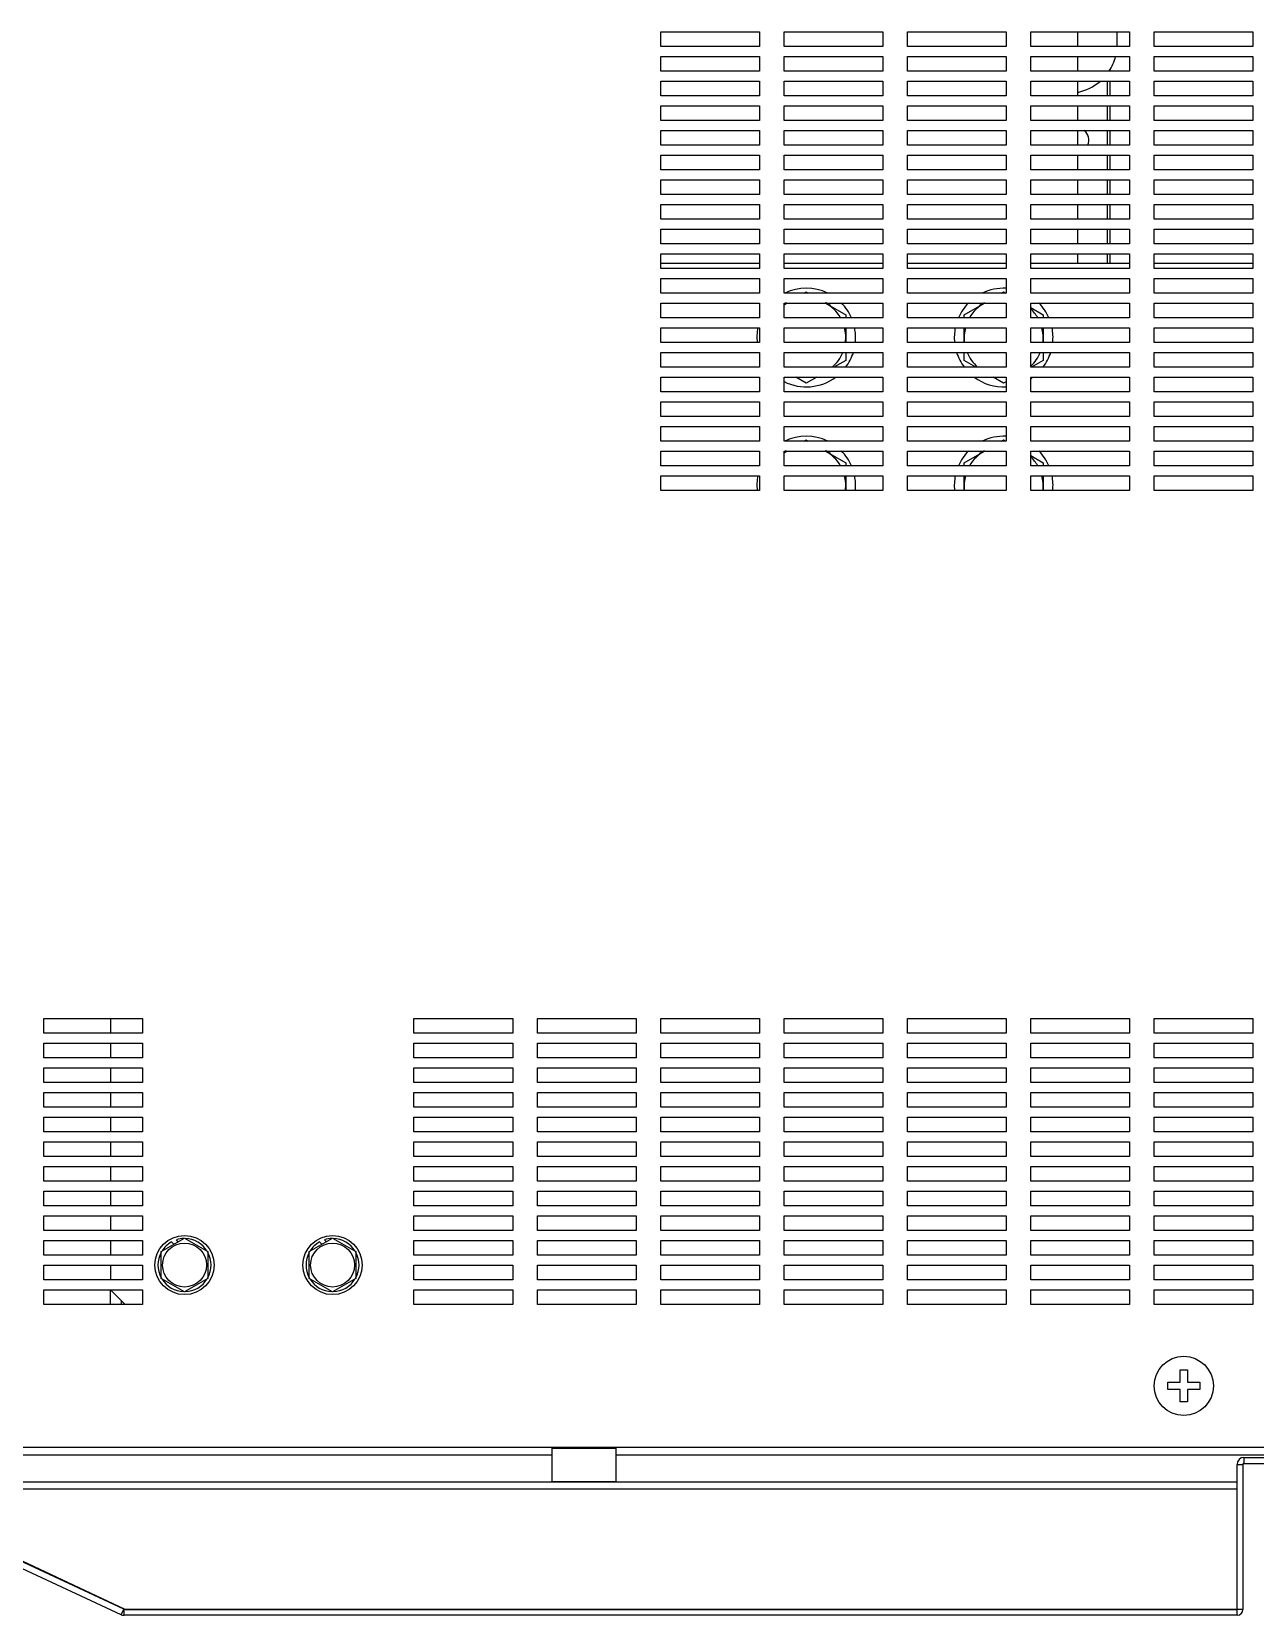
# Model space of a CAD drawing. Header units: millimetres. Extents: x 0 to 301, y -1 to 129.
# Drawn here: x 25.69 to 50.49, y 0 to 32.1 of the extents above; entities that cross this region are included whole.
import ezdxf

# ---------------------------------------------------------------- set-up
doc = ezdxf.new("R2010")
doc.units = ezdxf.units.MM
for name, color, linetype in [('2022-00353_0', 7, 'Continuous'), ('2301-06910_0', 7, 'Continuous'), ('2401-00124-M10-30HMC_0', 7, 'Continuous'), ('2401-00375-M6-25HWMC_0', 7, 'Continuous'), ('2401-00460-M6-12PSTTHC_0', 7, 'Continuous'), ('2404-00011-D10D20-P_0', 7, 'Continuous'), ('2404-00019-D10_0', 7, 'Continuous'), ('2508-00180_0', 7, 'Continuous'), ('4207-45301_0', 7, 'Continuous'), ('4207-49039_0', 7, 'Continuous'), ('4209-00140_0', 7, 'Continuous'), ('4212-14541_0', 7, 'Continuous'), ('4212-14553_0', 7, 'Continuous'), ('4212-14557_0', 7, 'Continuous'), ('4212-14559_1_0', 7, 'Continuous'), ('4212-14559_2_0', 7, 'Continuous')]:
    doc.layers.add(name, color=color, linetype=linetype)

msp = doc.modelspace()

# ---------------------------------------------------------------- linework, layer by layer
at = {"layer": '2022-00353_0', "color": 7, "linetype": 'Continuous'}
msp.add_line((47.69, 31.85), (47.69, 32.1), dxfattribs=at)
for start, end in [(357.1029, 0), (326.5017, 345.4664), (281.5605, 311.2974)]:
    msp.add_arc((46.69, 31.85), 1, start, end, dxfattribs=at)
at = {"layer": '2301-06910_0', "color": 7, "linetype": 'Continuous'}
for p, q in [((27.29, 12.1), (27.29, 11.8)), ((27.29, 11.6), (27.29, 11.3)), ((27.29, 11.1), (27.29, 10.8)), ((27.29, 10.6), (27.29, 10.3)), ((27.29, 10.1), (27.29, 9.8)), ((27.29, 9.6), (27.29, 9.3)), ((27.29, 9.1), (27.29, 8.8)), ((27.29, 8.6), (27.29, 8.3)), ((27.29, 8.1), (27.29, 7.8)), ((27.29, 7.6), (27.29, 7.3)), ((27.29, 7.1), (27.29, 6.8)), ((27.29, 6.6), (27.59, 6.3))]:
    msp.add_line(p, q, dxfattribs=at)
at = {"layer": '2401-00124-M10-30HMC_0', "color": 7, "linetype": 'Continuous'}
for p, q in [((41.349, 26.8), (41.39, 26.824)), ((41.39, 26.824), (41.431, 26.8)), ((45.349, 26.8), (45.39, 26.824)), ((45.39, 26.824), (45.431, 26.8)), ((40.94, 26.564), (41.002, 26.6)), ((41.778, 26.6), (42.19, 26.362)), ((42.19, 26.362), (42.19, 26.3)), ((44.59, 26.362), (45.002, 26.6)), ((44.59, 26.3), (44.59, 26.362)), ((45.94, 26.506), (46.19, 26.362)), ((46.19, 26.362), (46.19, 26.3)), ((42.19, 26.1), (42.19, 25.8)), ((44.59, 25.8), (44.59, 26.1)), ((46.19, 26.1), (46.19, 25.8)), ((42.19, 25.438), (41.951, 25.3)), ((42.19, 25.6), (42.19, 25.438)), ((44.59, 25.438), (44.59, 25.6)), ((44.829, 25.3), (44.59, 25.438)), ((46.19, 25.438), (45.951, 25.3)), ((46.19, 25.6), (46.19, 25.438)), ((41.39, 24.976), (41.176, 25.1)), ((41.604, 25.1), (41.39, 24.976)), ((45.39, 24.976), (45.176, 25.1)), ((45.44, 25.005), (45.39, 24.976)), ((41.349, 23.8), (41.39, 23.824)), ((41.39, 23.824), (41.431, 23.8)), ((45.349, 23.8), (45.39, 23.824)), ((45.39, 23.824), (45.431, 23.8)), ((40.94, 23.564), (41.002, 23.6)), ((41.778, 23.6), (42.19, 23.362)), ((44.59, 23.362), (45.002, 23.6)), ((45.94, 23.506), (46.19, 23.362)), ((42.19, 23.362), (42.19, 23.3)), ((44.59, 23.3), (44.59, 23.362)), ((46.19, 23.362), (46.19, 23.3)), ((42.19, 23.1), (42.19, 22.8)), ((44.59, 22.8), (44.59, 23.1)), ((46.19, 23.1), (46.19, 22.8))]:
    msp.add_line(p, q, dxfattribs=at)
for centre, start, end in [((41.39, 25.9), 118.8068, 124.3496), ((41.39, 25.9), 30.0928, 61.1932), ((45.39, 25.9), 118.8068, 149.9072), ((45.39, 25.9), 30.0928, 46.4191), ((41.39, 25.9), 352.8062, 14.5128), ((45.39, 25.9), 165.4872, 187.1938), ((45.39, 25.9), 352.8062, 14.5128), ((41.39, 25.9), 311.2527, 337.9121), ((45.39, 25.9), 202.0879, 228.7473), ((45.39, 25.9), 313.5809, 337.9121), ((41.39, 22.9), 118.8068, 124.3496), ((41.39, 22.9), 30.0928, 61.1932), ((45.39, 22.9), 118.8068, 149.9072), ((45.39, 22.9), 30.0928, 46.4191), ((41.39, 22.9), 352.8062, 14.5128), ((45.39, 22.9), 165.4872, 187.1938), ((45.39, 22.9), 352.8062, 14.5128)]:
    msp.add_arc(centre, 0.8, start, end, dxfattribs=at)
at = {"layer": '2401-00375-M6-25HWMC_0', "color": 7, "linetype": 'Continuous'}
for p, q in [((28.318, 7.373), (28.79, 7.645)), ((28.526, 7.568), (28.574, 7.52)), ((28.664, 7.572), (28.625, 7.611)), ((28.79, 7.645), (29.262, 7.373)), ((31.318, 7.373), (31.79, 7.645)), ((31.526, 7.568), (31.574, 7.52)), ((31.664, 7.572), (31.625, 7.611)), ((31.79, 7.645), (32.262, 7.373)), ((28.318, 6.828), (28.318, 7.373)), ((29.262, 7.373), (29.262, 6.828)), ((31.318, 6.828), (31.318, 7.373)), ((32.262, 7.373), (32.262, 6.828)), ((28.79, 6.555), (28.318, 6.828)), ((29.262, 6.828), (28.79, 6.555)), ((31.79, 6.555), (31.318, 6.828)), ((32.262, 6.828), (31.79, 6.555))]:
    msp.add_line(p, q, dxfattribs=at)
for centre, radius in [((28.79, 7.1), 0.6), ((28.79, 7.1), 0.445), ((31.79, 7.1), 0.6), ((31.79, 7.1), 0.445)]:
    msp.add_circle(centre, radius, dxfattribs=at)
for centre, start, end in [((28.79, 7.1), 119.3662, 148.5849), ((28.79, 7.1), 91.4151, 107.9007), ((28.79, 7.1), 31.4151, 88.5849), ((31.79, 7.1), 119.3662, 148.5849), ((31.79, 7.1), 91.4151, 107.9007), ((31.79, 7.1), 31.4151, 88.5849), ((28.79, 7.1), 151.4151, 208.5849), ((28.79, 7.1), 331.4151, 28.5849), ((31.79, 7.1), 151.4151, 208.5849), ((31.79, 7.1), 331.4151, 28.5849), ((28.79, 7.1), 211.4151, 268.5849), ((28.79, 7.1), 271.4151, 328.5849), ((31.79, 7.1), 211.4151, 268.5849), ((31.79, 7.1), 271.4151, 328.5849)]:
    msp.add_arc(centre, 0.538, start, end, dxfattribs=at)
at = {"layer": '2401-00460-M6-12PSTTHC_0', "color": 7, "linetype": 'Continuous'}
for p, q in [((48.965, 4.725), (48.965, 4.975)), ((48.965, 4.975), (49.115, 4.975)), ((49.115, 4.975), (49.115, 4.725)), ((48.715, 4.575), (48.715, 4.725)), ((48.715, 4.725), (48.965, 4.725)), ((48.965, 4.575), (48.715, 4.575)), ((48.965, 4.325), (48.965, 4.575)), ((49.115, 4.725), (49.365, 4.725)), ((49.115, 4.575), (49.115, 4.325)), ((49.365, 4.575), (49.115, 4.575)), ((49.365, 4.725), (49.365, 4.575)), ((49.115, 4.325), (48.965, 4.325))]:
    msp.add_line(p, q, dxfattribs=at)
msp.add_circle((49.04, 4.65), 0.6, dxfattribs=at)
at = {"layer": '2404-00011-D10D20-P_0', "color": 7, "linetype": 'Continuous'}
for centre, start, end in [((41.39, 25.9), 64.3044, 115.6956), ((45.39, 25.9), 87.1148, 115.6956), ((41.39, 25.9), 23.6042, 44.569), ((45.39, 25.9), 135.431, 156.3958), ((45.39, 25.9), 23.6042, 44.569), ((41.39, 25.9), 168.4341, 185.7515), ((41.39, 25.9), 354.2485, 11.5659), ((45.39, 25.9), 168.4341, 185.7515), ((45.39, 25.9), 354.2485, 11.5659), ((41.39, 25.9), 197.533, 197.9195), ((41.39, 25.9), 323.0204, 342.5207), ((45.39, 25.9), 197.4793, 216.9796), ((45.39, 25.9), 323.0204, 342.5207), ((41.39, 25.9), 243.1977, 306.6745), ((45.39, 25.9), 233.3255, 272.8852), ((45.39, 25.9), 303.3963, 306.6745), ((41.39, 22.9), 64.3044, 115.6956), ((45.39, 22.9), 87.1148, 115.6956), ((41.39, 22.9), 23.6042, 44.569), ((45.39, 22.9), 135.431, 156.3958), ((45.39, 22.9), 23.6042, 44.569), ((41.39, 22.9), 168.4341, 185.7515), ((41.39, 22.9), 354.2485, 11.5659), ((45.39, 22.9), 168.4341, 185.7515), ((45.39, 22.9), 354.2485, 11.5659)]:
    msp.add_arc(centre, 1, start, end, dxfattribs=at)
at = {"layer": '2404-00019-D10_0', "color": 7, "linetype": 'Continuous'}
for p, q in [((44.584, 25.976), (44.59, 25.976)), ((44.584, 22.976), (44.59, 22.976))]:
    msp.add_line(p, q, dxfattribs=at)
for centre, start, end in [((41.39, 25.9), 120.0549, 123.8209), ((41.39, 25.9), 51.2156, 59.9276), ((45.39, 25.9), 120.0549, 128.6347), ((41.39, 25.9), 352.8932, 8.1511), ((45.39, 25.9), 171.4932, 187.108), ((45.39, 25.9), 352.8932, 8.1511), ((41.39, 22.9), 120.0549, 123.8209), ((41.39, 22.9), 51.2156, 59.9276), ((45.39, 22.9), 120.0549, 128.6347), ((41.39, 22.9), 352.8932, 8.1511), ((45.39, 22.9), 171.4932, 187.108), ((45.39, 22.9), 352.8932, 8.1511)]:
    msp.add_arc(centre, 0.81, start, end, dxfattribs=at)
at = {"layer": '2508-00180_0', "color": 7, "linetype": 'Continuous'}
for p, q in [((47.54, 31.327), (47.54, 31.3)), ((47.49, 31.1), (47.49, 30.8)), ((47.54, 31.1), (47.54, 30.8)), ((47.49, 30.6), (47.49, 30.3)), ((47.54, 30.6), (47.54, 30.3)), ((47.49, 30.1), (47.49, 29.8)), ((47.54, 30.1), (47.54, 29.8)), ((47.49, 29.6), (47.49, 29.3)), ((47.54, 29.6), (47.54, 29.3)), ((47.49, 29.1), (47.49, 28.8)), ((47.54, 29.1), (47.54, 28.8)), ((47.49, 28.6), (47.49, 28.3)), ((47.54, 28.6), (47.54, 28.3)), ((47.49, 28.1), (47.49, 27.8)), ((47.54, 28.1), (47.54, 27.8)), ((47.49, 27.6), (47.49, 27.4)), ((47.54, 27.6), (47.54, 27.4))]:
    msp.add_line(p, q, dxfattribs=at)
msp.add_arc((46.84, 29.9), 0.275, 338.5016, 47.3671, dxfattribs=at)
at = {"layer": '4207-45301_0', "color": 7, "linetype": 'Continuous'}
for p, q in [((46.89, 31.8), (46.89, 32.1)), ((46.89, 31.3), (46.89, 31.6)), ((46.89, 30.8), (46.89, 31.1)), ((46.89, 30.3), (46.89, 30.6)), ((46.89, 29.8), (46.89, 30.1)), ((46.89, 29.3), (46.89, 29.6)), ((46.89, 28.8), (46.89, 29.1)), ((46.89, 28.3), (46.89, 28.6)), ((46.89, 27.8), (46.89, 28.1)), ((46.89, 27.4), (46.89, 27.6))]:
    msp.add_line(p, q, dxfattribs=at)
at = {"layer": '4207-49039_0', "color": 7, "linetype": 'Continuous'}
for p, q in [((40.44, 27.4), (38.44, 27.4)), ((42.94, 27.4), (40.94, 27.4)), ((45.44, 27.4), (43.44, 27.4)), ((47.94, 27.4), (45.94, 27.4)), ((50.44, 27.4), (48.44, 27.4))]:
    msp.add_line(p, q, dxfattribs=at)
at = {"layer": '4209-00140_0', "color": 7, "linetype": 'Continuous'}
for p, q in [((36.24, 2.71), (36.24, 3.39)), ((36.24, 3.39), (37.54, 3.39)), ((37.54, 2.71), (37.54, 3.39)), ((36.24, 2.71), (37.54, 2.71))]:
    msp.add_line(p, q, dxfattribs=at)
for centre, start, end in [((36.25, 3.39), 90, 180), ((37.53, 3.39), 0, 90), ((36.25, 2.71), 180, 270), ((37.53, 2.71), 270, 0)]:
    msp.add_arc(centre, 0.01, start, end, dxfattribs=at)
at = {"layer": '4212-14541_0', "color": 7, "linetype": 'Continuous'}
for p, q in [((7.79, 3.25), (36.24, 3.25)), ((37.54, 3.25), (53.74, 3.25))]:
    msp.add_line(p, q, dxfattribs=at)
at = {"layer": '4212-14553_0', "color": 7, "linetype": 'Continuous'}
for p, q in [((27.29, 6.3), (27.29, 6.6)), ((27.51, 6.3), (27.51, 6.38))]:
    msp.add_line(p, q, dxfattribs=at)
at = {"layer": '4212-14557_0', "color": 7, "linetype": 'Continuous'}
for p, q in [((38.44, 31.8), (38.44, 32.1)), ((38.44, 32.1), (40.44, 32.1)), ((40.44, 32.1), (40.44, 31.8)), ((40.94, 31.8), (40.94, 32.1)), ((40.94, 32.1), (42.94, 32.1)), ((42.94, 32.1), (42.94, 31.8)), ((43.44, 31.8), (43.44, 32.1)), ((43.44, 32.1), (45.44, 32.1)), ((45.44, 32.1), (45.44, 31.8)), ((45.94, 31.8), (45.94, 32.1)), ((45.94, 32.1), (47.94, 32.1)), ((47.94, 32.1), (47.94, 31.8)), ((48.44, 31.8), (48.44, 32.1)), ((48.44, 32.1), (50.44, 32.1)), ((50.44, 32.1), (50.44, 31.8)), ((40.44, 31.8), (38.44, 31.8)), ((42.94, 31.8), (40.94, 31.8)), ((45.44, 31.8), (43.44, 31.8)), ((47.94, 31.8), (45.94, 31.8)), ((50.44, 31.8), (48.44, 31.8)), ((38.44, 31.3), (38.44, 31.6)), ((38.44, 31.6), (40.44, 31.6)), ((40.44, 31.6), (40.44, 31.3)), ((40.94, 31.3), (40.94, 31.6)), ((40.94, 31.6), (42.94, 31.6)), ((42.94, 31.6), (42.94, 31.3)), ((43.44, 31.3), (43.44, 31.6)), ((43.44, 31.6), (45.44, 31.6)), ((45.44, 31.6), (45.44, 31.3)), ((45.94, 31.3), (45.94, 31.6)), ((45.94, 31.6), (47.94, 31.6)), ((47.94, 31.6), (47.94, 31.3)), ((48.44, 31.3), (48.44, 31.6)), ((48.44, 31.6), (50.44, 31.6)), ((50.44, 31.6), (50.44, 31.3)), ((40.44, 31.3), (38.44, 31.3)), ((42.94, 31.3), (40.94, 31.3)), ((45.44, 31.3), (43.44, 31.3)), ((47.94, 31.3), (45.94, 31.3)), ((50.44, 31.3), (48.44, 31.3)), ((38.44, 30.8), (38.44, 31.1)), ((38.44, 31.1), (40.44, 31.1)), ((40.44, 31.1), (40.44, 30.8)), ((40.94, 30.8), (40.94, 31.1)), ((40.94, 31.1), (42.94, 31.1)), ((42.94, 31.1), (42.94, 30.8)), ((43.44, 30.8), (43.44, 31.1)), ((43.44, 31.1), (45.44, 31.1)), ((45.44, 31.1), (45.44, 30.8)), ((45.94, 30.8), (45.94, 31.1)), ((45.94, 31.1), (47.94, 31.1)), ((47.94, 31.1), (47.94, 30.8)), ((48.44, 30.8), (48.44, 31.1)), ((48.44, 31.1), (50.44, 31.1)), ((50.44, 31.1), (50.44, 30.8)), ((40.44, 30.8), (38.44, 30.8)), ((38.44, 30.3), (38.44, 30.6)), ((38.44, 30.6), (40.44, 30.6)), ((40.44, 30.6), (40.44, 30.3)), ((42.94, 30.8), (40.94, 30.8)), ((40.94, 30.3), (40.94, 30.6)), ((40.94, 30.6), (42.94, 30.6)), ((42.94, 30.6), (42.94, 30.3)), ((45.44, 30.8), (43.44, 30.8)), ((43.44, 30.3), (43.44, 30.6)), ((43.44, 30.6), (45.44, 30.6)), ((45.44, 30.6), (45.44, 30.3)), ((47.94, 30.8), (45.94, 30.8)), ((45.94, 30.3), (45.94, 30.6)), ((45.94, 30.6), (47.94, 30.6)), ((47.94, 30.6), (47.94, 30.3)), ((50.44, 30.8), (48.44, 30.8)), ((48.44, 30.3), (48.44, 30.6)), ((48.44, 30.6), (50.44, 30.6)), ((50.44, 30.6), (50.44, 30.3)), ((40.44, 30.3), (38.44, 30.3)), ((42.94, 30.3), (40.94, 30.3)), ((45.44, 30.3), (43.44, 30.3)), ((47.94, 30.3), (45.94, 30.3)), ((50.44, 30.3), (48.44, 30.3)), ((38.44, 29.8), (38.44, 30.1)), ((38.44, 30.1), (40.44, 30.1)), ((40.44, 30.1), (40.44, 29.8)), ((40.94, 29.8), (40.94, 30.1)), ((40.94, 30.1), (42.94, 30.1)), ((42.94, 30.1), (42.94, 29.8)), ((43.44, 29.8), (43.44, 30.1)), ((43.44, 30.1), (45.44, 30.1)), ((45.44, 30.1), (45.44, 29.8)), ((45.94, 29.8), (45.94, 30.1)), ((45.94, 30.1), (47.94, 30.1)), ((47.94, 30.1), (47.94, 29.8)), ((48.44, 29.8), (48.44, 30.1)), ((48.44, 30.1), (50.44, 30.1)), ((50.44, 30.1), (50.44, 29.8)), ((40.44, 29.8), (38.44, 29.8)), ((38.44, 29.3), (38.44, 29.6)), ((38.44, 29.6), (40.44, 29.6)), ((40.44, 29.6), (40.44, 29.3)), ((42.94, 29.8), (40.94, 29.8)), ((40.94, 29.3), (40.94, 29.6)), ((40.94, 29.6), (42.94, 29.6)), ((42.94, 29.6), (42.94, 29.3)), ((45.44, 29.8), (43.44, 29.8)), ((43.44, 29.3), (43.44, 29.6)), ((43.44, 29.6), (45.44, 29.6)), ((45.44, 29.6), (45.44, 29.3)), ((47.94, 29.8), (45.94, 29.8)), ((45.94, 29.3), (45.94, 29.6)), ((45.94, 29.6), (47.94, 29.6)), ((47.94, 29.6), (47.94, 29.3)), ((50.44, 29.8), (48.44, 29.8)), ((48.44, 29.3), (48.44, 29.6)), ((48.44, 29.6), (50.44, 29.6)), ((50.44, 29.6), (50.44, 29.3)), ((40.44, 29.3), (38.44, 29.3)), ((42.94, 29.3), (40.94, 29.3)), ((45.44, 29.3), (43.44, 29.3)), ((47.94, 29.3), (45.94, 29.3)), ((50.44, 29.3), (48.44, 29.3)), ((38.44, 28.8), (38.44, 29.1)), ((38.44, 29.1), (40.44, 29.1)), ((40.44, 29.1), (40.44, 28.8)), ((40.94, 28.8), (40.94, 29.1)), ((40.94, 29.1), (42.94, 29.1)), ((42.94, 29.1), (42.94, 28.8)), ((43.44, 28.8), (43.44, 29.1)), ((43.44, 29.1), (45.44, 29.1)), ((45.44, 29.1), (45.44, 28.8)), ((45.94, 28.8), (45.94, 29.1)), ((45.94, 29.1), (47.94, 29.1)), ((47.94, 29.1), (47.94, 28.8)), ((48.44, 28.8), (48.44, 29.1)), ((48.44, 29.1), (50.44, 29.1)), ((50.44, 29.1), (50.44, 28.8)), ((40.44, 28.8), (38.44, 28.8)), ((38.44, 28.3), (38.44, 28.6)), ((38.44, 28.6), (40.44, 28.6)), ((40.44, 28.6), (40.44, 28.3)), ((42.94, 28.8), (40.94, 28.8)), ((40.94, 28.3), (40.94, 28.6)), ((40.94, 28.6), (42.94, 28.6)), ((42.94, 28.6), (42.94, 28.3)), ((45.44, 28.8), (43.44, 28.8)), ((43.44, 28.3), (43.44, 28.6)), ((43.44, 28.6), (45.44, 28.6)), ((45.44, 28.6), (45.44, 28.3)), ((47.94, 28.8), (45.94, 28.8)), ((45.94, 28.3), (45.94, 28.6)), ((45.94, 28.6), (47.94, 28.6)), ((47.94, 28.6), (47.94, 28.3)), ((50.44, 28.8), (48.44, 28.8)), ((48.44, 28.3), (48.44, 28.6)), ((48.44, 28.6), (50.44, 28.6)), ((50.44, 28.6), (50.44, 28.3)), ((40.44, 28.3), (38.44, 28.3)), ((42.94, 28.3), (40.94, 28.3)), ((45.44, 28.3), (43.44, 28.3)), ((47.94, 28.3), (45.94, 28.3)), ((50.44, 28.3), (48.44, 28.3)), ((38.44, 27.8), (38.44, 28.1)), ((38.44, 28.1), (40.44, 28.1)), ((40.44, 28.1), (40.44, 27.8)), ((40.94, 27.8), (40.94, 28.1)), ((40.94, 28.1), (42.94, 28.1)), ((42.94, 28.1), (42.94, 27.8)), ((43.44, 27.8), (43.44, 28.1)), ((43.44, 28.1), (45.44, 28.1)), ((45.44, 28.1), (45.44, 27.8)), ((45.94, 27.8), (45.94, 28.1)), ((45.94, 28.1), (47.94, 28.1)), ((47.94, 28.1), (47.94, 27.8)), ((48.44, 27.8), (48.44, 28.1)), ((48.44, 28.1), (50.44, 28.1)), ((50.44, 28.1), (50.44, 27.8)), ((40.44, 27.8), (38.44, 27.8)), ((42.94, 27.8), (40.94, 27.8)), ((45.44, 27.8), (43.44, 27.8)), ((47.94, 27.8), (45.94, 27.8)), ((50.44, 27.8), (48.44, 27.8)), ((38.44, 27.3), (38.44, 27.6)), ((38.44, 27.6), (40.44, 27.6)), ((40.44, 27.3), (38.44, 27.3)), ((40.44, 27.6), (40.44, 27.3)), ((40.94, 27.3), (40.94, 27.6)), ((40.94, 27.6), (42.94, 27.6)), ((42.94, 27.3), (40.94, 27.3)), ((42.94, 27.6), (42.94, 27.3)), ((43.44, 27.3), (43.44, 27.6)), ((43.44, 27.6), (45.44, 27.6)), ((45.44, 27.3), (43.44, 27.3)), ((45.44, 27.6), (45.44, 27.3)), ((45.94, 27.3), (45.94, 27.6)), ((45.94, 27.6), (47.94, 27.6)), ((47.94, 27.3), (45.94, 27.3)), ((47.94, 27.6), (47.94, 27.3)), ((48.44, 27.3), (48.44, 27.6)), ((48.44, 27.6), (50.44, 27.6)), ((50.44, 27.3), (48.44, 27.3)), ((50.44, 27.6), (50.44, 27.3)), ((38.44, 26.8), (38.44, 27.1)), ((38.44, 27.1), (40.44, 27.1)), ((40.44, 27.1), (40.44, 26.8)), ((40.94, 26.8), (40.94, 27.1)), ((40.94, 27.1), (42.94, 27.1)), ((42.94, 27.1), (42.94, 26.8)), ((43.44, 26.8), (43.44, 27.1)), ((43.44, 27.1), (45.44, 27.1)), ((45.44, 27.1), (45.44, 26.8)), ((45.94, 26.8), (45.94, 27.1)), ((45.94, 27.1), (47.94, 27.1)), ((47.94, 27.1), (47.94, 26.8)), ((48.44, 26.8), (48.44, 27.1)), ((48.44, 27.1), (50.44, 27.1)), ((50.44, 27.1), (50.44, 26.8)), ((40.44, 26.8), (38.44, 26.8)), ((42.94, 26.8), (40.94, 26.8)), ((45.44, 26.8), (43.44, 26.8)), ((47.94, 26.8), (45.94, 26.8)), ((50.44, 26.8), (48.44, 26.8)), ((38.44, 26.3), (38.44, 26.6)), ((38.44, 26.6), (40.44, 26.6)), ((40.44, 26.6), (40.44, 26.3)), ((40.94, 26.3), (40.94, 26.6)), ((40.94, 26.6), (42.94, 26.6)), ((42.94, 26.6), (42.94, 26.3)), ((43.44, 26.3), (43.44, 26.6)), ((43.44, 26.6), (45.44, 26.6)), ((45.44, 26.6), (45.44, 26.3)), ((45.94, 26.3), (45.94, 26.6)), ((45.94, 26.6), (47.94, 26.6)), ((47.94, 26.6), (47.94, 26.3)), ((48.44, 26.3), (48.44, 26.6)), ((48.44, 26.6), (50.44, 26.6)), ((50.44, 26.6), (50.44, 26.3)), ((40.44, 26.3), (38.44, 26.3)), ((38.44, 25.8), (38.44, 26.1)), ((38.44, 26.1), (40.44, 26.1)), ((40.44, 26.1), (40.44, 25.8)), ((42.94, 26.3), (40.94, 26.3)), ((40.94, 25.8), (40.94, 26.1)), ((40.94, 26.1), (42.94, 26.1)), ((42.94, 26.1), (42.94, 25.8)), ((45.44, 26.3), (43.44, 26.3)), ((43.44, 25.8), (43.44, 26.1)), ((43.44, 26.1), (45.44, 26.1)), ((45.44, 26.1), (45.44, 25.8)), ((47.94, 26.3), (45.94, 26.3)), ((45.94, 25.8), (45.94, 26.1)), ((45.94, 26.1), (47.94, 26.1)), ((47.94, 26.1), (47.94, 25.8)), ((50.44, 26.3), (48.44, 26.3)), ((48.44, 25.8), (48.44, 26.1)), ((48.44, 26.1), (50.44, 26.1)), ((50.44, 26.1), (50.44, 25.8)), ((40.44, 25.8), (38.44, 25.8)), ((42.94, 25.8), (40.94, 25.8)), ((45.44, 25.8), (43.44, 25.8)), ((47.94, 25.8), (45.94, 25.8)), ((50.44, 25.8), (48.44, 25.8)), ((38.44, 25.3), (38.44, 25.6)), ((38.44, 25.6), (40.44, 25.6)), ((40.44, 25.6), (40.44, 25.3)), ((40.94, 25.3), (40.94, 25.6)), ((40.94, 25.6), (42.94, 25.6)), ((42.94, 25.6), (42.94, 25.3)), ((43.44, 25.3), (43.44, 25.6)), ((43.44, 25.6), (45.44, 25.6)), ((45.44, 25.6), (45.44, 25.3)), ((45.94, 25.3), (45.94, 25.6)), ((45.94, 25.6), (47.94, 25.6)), ((47.94, 25.6), (47.94, 25.3)), ((48.44, 25.3), (48.44, 25.6)), ((48.44, 25.6), (50.44, 25.6)), ((50.44, 25.6), (50.44, 25.3)), ((40.44, 25.3), (38.44, 25.3)), ((38.44, 24.8), (38.44, 25.1)), ((38.44, 25.1), (40.44, 25.1)), ((40.44, 25.1), (40.44, 24.8)), ((42.94, 25.3), (40.94, 25.3)), ((40.94, 24.8), (40.94, 25.1)), ((40.94, 25.1), (42.94, 25.1)), ((42.94, 25.1), (42.94, 24.8)), ((45.44, 25.3), (43.44, 25.3)), ((43.44, 24.8), (43.44, 25.1)), ((43.44, 25.1), (45.44, 25.1)), ((45.44, 25.1), (45.44, 24.8)), ((47.94, 25.3), (45.94, 25.3)), ((45.94, 24.8), (45.94, 25.1)), ((45.94, 25.1), (47.94, 25.1)), ((47.94, 25.1), (47.94, 24.8)), ((50.44, 25.3), (48.44, 25.3)), ((48.44, 24.8), (48.44, 25.1)), ((48.44, 25.1), (50.44, 25.1)), ((50.44, 25.1), (50.44, 24.8)), ((40.44, 24.8), (38.44, 24.8)), ((42.94, 24.8), (40.94, 24.8)), ((45.44, 24.8), (43.44, 24.8)), ((47.94, 24.8), (45.94, 24.8)), ((50.44, 24.8), (48.44, 24.8)), ((38.44, 24.3), (38.44, 24.6)), ((38.44, 24.6), (40.44, 24.6)), ((40.44, 24.6), (40.44, 24.3)), ((40.94, 24.3), (40.94, 24.6)), ((40.94, 24.6), (42.94, 24.6)), ((42.94, 24.6), (42.94, 24.3)), ((43.44, 24.3), (43.44, 24.6)), ((43.44, 24.6), (45.44, 24.6)), ((45.44, 24.6), (45.44, 24.3)), ((45.94, 24.3), (45.94, 24.6)), ((45.94, 24.6), (47.94, 24.6)), ((47.94, 24.6), (47.94, 24.3)), ((48.44, 24.3), (48.44, 24.6)), ((48.44, 24.6), (50.44, 24.6)), ((50.44, 24.6), (50.44, 24.3)), ((40.44, 24.3), (38.44, 24.3)), ((38.44, 23.8), (38.44, 24.1)), ((38.44, 24.1), (40.44, 24.1)), ((40.44, 24.1), (40.44, 23.8)), ((42.94, 24.3), (40.94, 24.3)), ((40.94, 23.8), (40.94, 24.1)), ((40.94, 24.1), (42.94, 24.1)), ((42.94, 24.1), (42.94, 23.8)), ((45.44, 24.3), (43.44, 24.3)), ((43.44, 23.8), (43.44, 24.1)), ((43.44, 24.1), (45.44, 24.1)), ((45.44, 24.1), (45.44, 23.8)), ((47.94, 24.3), (45.94, 24.3)), ((45.94, 23.8), (45.94, 24.1)), ((45.94, 24.1), (47.94, 24.1)), ((47.94, 24.1), (47.94, 23.8)), ((50.44, 24.3), (48.44, 24.3)), ((48.44, 23.8), (48.44, 24.1)), ((48.44, 24.1), (50.44, 24.1)), ((50.44, 24.1), (50.44, 23.8)), ((40.44, 23.8), (38.44, 23.8)), ((42.94, 23.8), (40.94, 23.8)), ((45.44, 23.8), (43.44, 23.8)), ((47.94, 23.8), (45.94, 23.8)), ((50.44, 23.8), (48.44, 23.8)), ((38.44, 23.3), (38.44, 23.6)), ((38.44, 23.6), (40.44, 23.6)), ((40.44, 23.6), (40.44, 23.3)), ((40.94, 23.3), (40.94, 23.6)), ((40.94, 23.6), (42.94, 23.6)), ((42.94, 23.6), (42.94, 23.3)), ((43.44, 23.3), (43.44, 23.6)), ((43.44, 23.6), (45.44, 23.6)), ((45.44, 23.6), (45.44, 23.3)), ((45.94, 23.3), (45.94, 23.6)), ((45.94, 23.6), (47.94, 23.6)), ((47.94, 23.6), (47.94, 23.3)), ((48.44, 23.3), (48.44, 23.6)), ((48.44, 23.6), (50.44, 23.6)), ((50.44, 23.6), (50.44, 23.3)), ((40.44, 23.3), (38.44, 23.3)), ((42.94, 23.3), (40.94, 23.3)), ((45.44, 23.3), (43.44, 23.3)), ((47.94, 23.3), (45.94, 23.3)), ((50.44, 23.3), (48.44, 23.3)), ((38.44, 22.8), (38.44, 23.1)), ((38.44, 23.1), (40.44, 23.1)), ((40.44, 22.8), (38.44, 22.8)), ((40.44, 23.1), (40.44, 22.8)), ((40.94, 22.8), (40.94, 23.1)), ((40.94, 23.1), (42.94, 23.1)), ((42.94, 22.8), (40.94, 22.8)), ((42.94, 23.1), (42.94, 22.8)), ((43.44, 22.8), (43.44, 23.1)), ((43.44, 23.1), (45.44, 23.1)), ((45.44, 22.8), (43.44, 22.8)), ((45.44, 23.1), (45.44, 22.8)), ((45.94, 22.8), (45.94, 23.1)), ((45.94, 23.1), (47.94, 23.1)), ((47.94, 22.8), (45.94, 22.8)), ((47.94, 23.1), (47.94, 22.8)), ((48.44, 22.8), (48.44, 23.1)), ((48.44, 23.1), (50.44, 23.1)), ((50.44, 22.8), (48.44, 22.8)), ((50.44, 23.1), (50.44, 22.8)), ((25.94, 11.8), (25.94, 12.1)), ((25.94, 12.1), (27.94, 12.1)), ((27.94, 12.1), (27.94, 11.8)), ((33.44, 11.8), (33.44, 12.1)), ((33.44, 12.1), (35.44, 12.1)), ((35.44, 12.1), (35.44, 11.8)), ((35.94, 11.8), (35.94, 12.1)), ((35.94, 12.1), (37.94, 12.1)), ((37.94, 12.1), (37.94, 11.8)), ((38.44, 11.8), (38.44, 12.1)), ((38.44, 12.1), (40.44, 12.1)), ((40.44, 12.1), (40.44, 11.8)), ((40.94, 11.8), (40.94, 12.1)), ((40.94, 12.1), (42.94, 12.1)), ((42.94, 12.1), (42.94, 11.8)), ((43.44, 11.8), (43.44, 12.1)), ((43.44, 12.1), (45.44, 12.1)), ((45.44, 12.1), (45.44, 11.8)), ((45.94, 11.8), (45.94, 12.1)), ((45.94, 12.1), (47.94, 12.1)), ((47.94, 12.1), (47.94, 11.8)), ((48.44, 11.8), (48.44, 12.1)), ((48.44, 12.1), (50.44, 12.1)), ((50.44, 12.1), (50.44, 11.8)), ((27.94, 11.8), (25.94, 11.8)), ((25.94, 11.3), (25.94, 11.6)), ((25.94, 11.6), (27.94, 11.6)), ((27.94, 11.6), (27.94, 11.3)), ((35.44, 11.8), (33.44, 11.8)), ((33.44, 11.3), (33.44, 11.6)), ((33.44, 11.6), (35.44, 11.6)), ((35.44, 11.6), (35.44, 11.3)), ((37.94, 11.8), (35.94, 11.8)), ((35.94, 11.3), (35.94, 11.6)), ((35.94, 11.6), (37.94, 11.6)), ((37.94, 11.6), (37.94, 11.3)), ((40.44, 11.8), (38.44, 11.8)), ((38.44, 11.3), (38.44, 11.6)), ((38.44, 11.6), (40.44, 11.6)), ((40.44, 11.6), (40.44, 11.3)), ((42.94, 11.8), (40.94, 11.8)), ((40.94, 11.3), (40.94, 11.6)), ((40.94, 11.6), (42.94, 11.6)), ((42.94, 11.6), (42.94, 11.3)), ((45.44, 11.8), (43.44, 11.8)), ((43.44, 11.3), (43.44, 11.6)), ((43.44, 11.6), (45.44, 11.6)), ((45.44, 11.6), (45.44, 11.3)), ((47.94, 11.8), (45.94, 11.8)), ((45.94, 11.3), (45.94, 11.6)), ((45.94, 11.6), (47.94, 11.6)), ((47.94, 11.6), (47.94, 11.3)), ((50.44, 11.8), (48.44, 11.8)), ((48.44, 11.3), (48.44, 11.6)), ((48.44, 11.6), (50.44, 11.6)), ((50.44, 11.6), (50.44, 11.3)), ((27.94, 11.3), (25.94, 11.3)), ((35.44, 11.3), (33.44, 11.3)), ((37.94, 11.3), (35.94, 11.3)), ((40.44, 11.3), (38.44, 11.3)), ((42.94, 11.3), (40.94, 11.3)), ((45.44, 11.3), (43.44, 11.3)), ((47.94, 11.3), (45.94, 11.3)), ((50.44, 11.3), (48.44, 11.3)), ((25.94, 10.8), (25.94, 11.1)), ((25.94, 11.1), (27.94, 11.1)), ((27.94, 11.1), (27.94, 10.8)), ((33.44, 10.8), (33.44, 11.1)), ((33.44, 11.1), (35.44, 11.1)), ((35.44, 11.1), (35.44, 10.8)), ((35.94, 10.8), (35.94, 11.1)), ((35.94, 11.1), (37.94, 11.1)), ((37.94, 11.1), (37.94, 10.8)), ((38.44, 10.8), (38.44, 11.1)), ((38.44, 11.1), (40.44, 11.1)), ((40.44, 11.1), (40.44, 10.8)), ((40.94, 10.8), (40.94, 11.1)), ((40.94, 11.1), (42.94, 11.1)), ((42.94, 11.1), (42.94, 10.8)), ((43.44, 10.8), (43.44, 11.1)), ((43.44, 11.1), (45.44, 11.1)), ((45.44, 11.1), (45.44, 10.8)), ((45.94, 10.8), (45.94, 11.1)), ((45.94, 11.1), (47.94, 11.1)), ((47.94, 11.1), (47.94, 10.8)), ((48.44, 10.8), (48.44, 11.1)), ((48.44, 11.1), (50.44, 11.1)), ((50.44, 11.1), (50.44, 10.8)), ((27.94, 10.8), (25.94, 10.8)), ((25.94, 10.3), (25.94, 10.6)), ((25.94, 10.6), (27.94, 10.6)), ((27.94, 10.6), (27.94, 10.3)), ((35.44, 10.8), (33.44, 10.8)), ((33.44, 10.3), (33.44, 10.6)), ((33.44, 10.6), (35.44, 10.6)), ((35.44, 10.6), (35.44, 10.3)), ((37.94, 10.8), (35.94, 10.8)), ((35.94, 10.3), (35.94, 10.6)), ((35.94, 10.6), (37.94, 10.6)), ((37.94, 10.6), (37.94, 10.3)), ((40.44, 10.8), (38.44, 10.8)), ((38.44, 10.3), (38.44, 10.6)), ((38.44, 10.6), (40.44, 10.6)), ((40.44, 10.6), (40.44, 10.3)), ((42.94, 10.8), (40.94, 10.8)), ((40.94, 10.3), (40.94, 10.6)), ((40.94, 10.6), (42.94, 10.6)), ((42.94, 10.6), (42.94, 10.3)), ((45.44, 10.8), (43.44, 10.8)), ((43.44, 10.3), (43.44, 10.6)), ((43.44, 10.6), (45.44, 10.6)), ((45.44, 10.6), (45.44, 10.3)), ((47.94, 10.8), (45.94, 10.8)), ((45.94, 10.3), (45.94, 10.6)), ((45.94, 10.6), (47.94, 10.6)), ((47.94, 10.6), (47.94, 10.3)), ((50.44, 10.8), (48.44, 10.8)), ((48.44, 10.3), (48.44, 10.6)), ((48.44, 10.6), (50.44, 10.6)), ((50.44, 10.6), (50.44, 10.3)), ((27.94, 10.3), (25.94, 10.3)), ((35.44, 10.3), (33.44, 10.3)), ((37.94, 10.3), (35.94, 10.3)), ((40.44, 10.3), (38.44, 10.3)), ((42.94, 10.3), (40.94, 10.3)), ((45.44, 10.3), (43.44, 10.3)), ((47.94, 10.3), (45.94, 10.3)), ((50.44, 10.3), (48.44, 10.3)), ((25.94, 9.8), (25.94, 10.1)), ((25.94, 10.1), (27.94, 10.1)), ((27.94, 10.1), (27.94, 9.8)), ((33.44, 9.8), (33.44, 10.1)), ((33.44, 10.1), (35.44, 10.1)), ((35.44, 10.1), (35.44, 9.8)), ((35.94, 9.8), (35.94, 10.1)), ((35.94, 10.1), (37.94, 10.1)), ((37.94, 10.1), (37.94, 9.8)), ((38.44, 9.8), (38.44, 10.1)), ((38.44, 10.1), (40.44, 10.1)), ((40.44, 10.1), (40.44, 9.8)), ((40.94, 9.8), (40.94, 10.1)), ((40.94, 10.1), (42.94, 10.1)), ((42.94, 10.1), (42.94, 9.8)), ((43.44, 9.8), (43.44, 10.1)), ((43.44, 10.1), (45.44, 10.1)), ((45.44, 10.1), (45.44, 9.8)), ((45.94, 9.8), (45.94, 10.1)), ((45.94, 10.1), (47.94, 10.1)), ((47.94, 10.1), (47.94, 9.8)), ((48.44, 9.8), (48.44, 10.1)), ((48.44, 10.1), (50.44, 10.1)), ((50.44, 10.1), (50.44, 9.8)), ((27.94, 9.8), (25.94, 9.8)), ((35.44, 9.8), (33.44, 9.8)), ((37.94, 9.8), (35.94, 9.8)), ((40.44, 9.8), (38.44, 9.8)), ((42.94, 9.8), (40.94, 9.8)), ((45.44, 9.8), (43.44, 9.8)), ((47.94, 9.8), (45.94, 9.8)), ((50.44, 9.8), (48.44, 9.8)), ((25.94, 9.3), (25.94, 9.6)), ((25.94, 9.6), (27.94, 9.6)), ((27.94, 9.6), (27.94, 9.3)), ((33.44, 9.3), (33.44, 9.6)), ((33.44, 9.6), (35.44, 9.6)), ((35.44, 9.6), (35.44, 9.3)), ((35.94, 9.3), (35.94, 9.6)), ((35.94, 9.6), (37.94, 9.6)), ((37.94, 9.6), (37.94, 9.3)), ((38.44, 9.3), (38.44, 9.6)), ((38.44, 9.6), (40.44, 9.6)), ((40.44, 9.6), (40.44, 9.3)), ((40.94, 9.3), (40.94, 9.6)), ((40.94, 9.6), (42.94, 9.6)), ((42.94, 9.6), (42.94, 9.3)), ((43.44, 9.3), (43.44, 9.6)), ((43.44, 9.6), (45.44, 9.6)), ((45.44, 9.6), (45.44, 9.3)), ((45.94, 9.3), (45.94, 9.6)), ((45.94, 9.6), (47.94, 9.6)), ((47.94, 9.6), (47.94, 9.3)), ((48.44, 9.3), (48.44, 9.6)), ((48.44, 9.6), (50.44, 9.6)), ((50.44, 9.6), (50.44, 9.3)), ((27.94, 9.3), (25.94, 9.3)), ((25.94, 8.8), (25.94, 9.1)), ((25.94, 9.1), (27.94, 9.1)), ((27.94, 9.1), (27.94, 8.8)), ((35.44, 9.3), (33.44, 9.3)), ((33.44, 8.8), (33.44, 9.1)), ((33.44, 9.1), (35.44, 9.1)), ((35.44, 9.1), (35.44, 8.8)), ((37.94, 9.3), (35.94, 9.3)), ((35.94, 8.8), (35.94, 9.1)), ((35.94, 9.1), (37.94, 9.1)), ((37.94, 9.1), (37.94, 8.8)), ((40.44, 9.3), (38.44, 9.3)), ((38.44, 8.8), (38.44, 9.1)), ((38.44, 9.1), (40.44, 9.1)), ((40.44, 9.1), (40.44, 8.8)), ((42.94, 9.3), (40.94, 9.3)), ((40.94, 8.8), (40.94, 9.1)), ((40.94, 9.1), (42.94, 9.1)), ((42.94, 9.1), (42.94, 8.8)), ((45.44, 9.3), (43.44, 9.3)), ((43.44, 8.8), (43.44, 9.1)), ((43.44, 9.1), (45.44, 9.1)), ((45.44, 9.1), (45.44, 8.8)), ((47.94, 9.3), (45.94, 9.3)), ((45.94, 8.8), (45.94, 9.1)), ((45.94, 9.1), (47.94, 9.1)), ((47.94, 9.1), (47.94, 8.8)), ((50.44, 9.3), (48.44, 9.3)), ((48.44, 8.8), (48.44, 9.1)), ((48.44, 9.1), (50.44, 9.1)), ((50.44, 9.1), (50.44, 8.8)), ((27.94, 8.8), (25.94, 8.8)), ((35.44, 8.8), (33.44, 8.8)), ((37.94, 8.8), (35.94, 8.8)), ((40.44, 8.8), (38.44, 8.8)), ((42.94, 8.8), (40.94, 8.8)), ((45.44, 8.8), (43.44, 8.8)), ((47.94, 8.8), (45.94, 8.8)), ((50.44, 8.8), (48.44, 8.8)), ((25.94, 8.3), (25.94, 8.6)), ((25.94, 8.6), (27.94, 8.6)), ((27.94, 8.6), (27.94, 8.3)), ((33.44, 8.3), (33.44, 8.6)), ((33.44, 8.6), (35.44, 8.6)), ((35.44, 8.6), (35.44, 8.3)), ((35.94, 8.3), (35.94, 8.6)), ((35.94, 8.6), (37.94, 8.6)), ((37.94, 8.6), (37.94, 8.3)), ((38.44, 8.3), (38.44, 8.6)), ((38.44, 8.6), (40.44, 8.6)), ((40.44, 8.6), (40.44, 8.3)), ((40.94, 8.3), (40.94, 8.6)), ((40.94, 8.6), (42.94, 8.6)), ((42.94, 8.6), (42.94, 8.3)), ((43.44, 8.3), (43.44, 8.6)), ((43.44, 8.6), (45.44, 8.6)), ((45.44, 8.6), (45.44, 8.3)), ((45.94, 8.3), (45.94, 8.6)), ((45.94, 8.6), (47.94, 8.6)), ((47.94, 8.6), (47.94, 8.3)), ((48.44, 8.3), (48.44, 8.6)), ((48.44, 8.6), (50.44, 8.6)), ((50.44, 8.6), (50.44, 8.3)), ((27.94, 8.3), (25.94, 8.3)), ((25.94, 7.8), (25.94, 8.1)), ((25.94, 8.1), (27.94, 8.1)), ((27.94, 8.1), (27.94, 7.8)), ((35.44, 8.3), (33.44, 8.3)), ((33.44, 7.8), (33.44, 8.1)), ((33.44, 8.1), (35.44, 8.1)), ((35.44, 8.1), (35.44, 7.8)), ((37.94, 8.3), (35.94, 8.3)), ((35.94, 7.8), (35.94, 8.1)), ((35.94, 8.1), (37.94, 8.1)), ((37.94, 8.1), (37.94, 7.8)), ((40.44, 8.3), (38.44, 8.3)), ((38.44, 7.8), (38.44, 8.1)), ((38.44, 8.1), (40.44, 8.1)), ((40.44, 8.1), (40.44, 7.8)), ((42.94, 8.3), (40.94, 8.3)), ((40.94, 7.8), (40.94, 8.1)), ((40.94, 8.1), (42.94, 8.1)), ((42.94, 8.1), (42.94, 7.8)), ((45.44, 8.3), (43.44, 8.3)), ((43.44, 7.8), (43.44, 8.1)), ((43.44, 8.1), (45.44, 8.1)), ((45.44, 8.1), (45.44, 7.8)), ((47.94, 8.3), (45.94, 8.3)), ((45.94, 7.8), (45.94, 8.1)), ((45.94, 8.1), (47.94, 8.1)), ((47.94, 8.1), (47.94, 7.8)), ((50.44, 8.3), (48.44, 8.3)), ((48.44, 7.8), (48.44, 8.1)), ((48.44, 8.1), (50.44, 8.1)), ((50.44, 8.1), (50.44, 7.8)), ((27.94, 7.8), (25.94, 7.8)), ((35.44, 7.8), (33.44, 7.8)), ((37.94, 7.8), (35.94, 7.8)), ((40.44, 7.8), (38.44, 7.8)), ((42.94, 7.8), (40.94, 7.8)), ((45.44, 7.8), (43.44, 7.8)), ((47.94, 7.8), (45.94, 7.8)), ((50.44, 7.8), (48.44, 7.8)), ((25.94, 7.3), (25.94, 7.6)), ((25.94, 7.6), (27.94, 7.6)), ((27.94, 7.6), (27.94, 7.3)), ((33.44, 7.3), (33.44, 7.6)), ((33.44, 7.6), (35.44, 7.6)), ((35.44, 7.6), (35.44, 7.3)), ((35.94, 7.3), (35.94, 7.6)), ((35.94, 7.6), (37.94, 7.6)), ((37.94, 7.6), (37.94, 7.3)), ((38.44, 7.3), (38.44, 7.6)), ((38.44, 7.6), (40.44, 7.6)), ((40.44, 7.6), (40.44, 7.3)), ((40.94, 7.3), (40.94, 7.6)), ((40.94, 7.6), (42.94, 7.6)), ((42.94, 7.6), (42.94, 7.3)), ((43.44, 7.3), (43.44, 7.6)), ((43.44, 7.6), (45.44, 7.6)), ((45.44, 7.6), (45.44, 7.3)), ((45.94, 7.3), (45.94, 7.6)), ((45.94, 7.6), (47.94, 7.6)), ((47.94, 7.6), (47.94, 7.3)), ((48.44, 7.3), (48.44, 7.6)), ((48.44, 7.6), (50.44, 7.6)), ((50.44, 7.6), (50.44, 7.3)), ((27.94, 7.3), (25.94, 7.3)), ((25.94, 6.8), (25.94, 7.1)), ((25.94, 7.1), (27.94, 7.1)), ((27.94, 7.1), (27.94, 6.8)), ((35.44, 7.3), (33.44, 7.3)), ((33.44, 6.8), (33.44, 7.1)), ((33.44, 7.1), (35.44, 7.1)), ((35.44, 7.1), (35.44, 6.8)), ((37.94, 7.3), (35.94, 7.3)), ((35.94, 6.8), (35.94, 7.1)), ((35.94, 7.1), (37.94, 7.1)), ((37.94, 7.1), (37.94, 6.8)), ((40.44, 7.3), (38.44, 7.3)), ((38.44, 6.8), (38.44, 7.1)), ((38.44, 7.1), (40.44, 7.1)), ((40.44, 7.1), (40.44, 6.8)), ((42.94, 7.3), (40.94, 7.3)), ((40.94, 6.8), (40.94, 7.1)), ((40.94, 7.1), (42.94, 7.1)), ((42.94, 7.1), (42.94, 6.8)), ((45.44, 7.3), (43.44, 7.3)), ((43.44, 6.8), (43.44, 7.1)), ((43.44, 7.1), (45.44, 7.1)), ((45.44, 7.1), (45.44, 6.8)), ((47.94, 7.3), (45.94, 7.3)), ((45.94, 6.8), (45.94, 7.1)), ((45.94, 7.1), (47.94, 7.1)), ((47.94, 7.1), (47.94, 6.8)), ((50.44, 7.3), (48.44, 7.3)), ((48.44, 6.8), (48.44, 7.1)), ((48.44, 7.1), (50.44, 7.1)), ((50.44, 7.1), (50.44, 6.8)), ((27.94, 6.8), (25.94, 6.8)), ((35.44, 6.8), (33.44, 6.8)), ((37.94, 6.8), (35.94, 6.8)), ((40.44, 6.8), (38.44, 6.8)), ((42.94, 6.8), (40.94, 6.8)), ((45.44, 6.8), (43.44, 6.8)), ((47.94, 6.8), (45.94, 6.8)), ((50.44, 6.8), (48.44, 6.8)), ((25.94, 6.3), (25.94, 6.6)), ((25.94, 6.6), (27.94, 6.6)), ((27.94, 6.6), (27.94, 6.3)), ((33.44, 6.3), (33.44, 6.6)), ((33.44, 6.6), (35.44, 6.6)), ((35.44, 6.6), (35.44, 6.3)), ((35.94, 6.3), (35.94, 6.6)), ((35.94, 6.6), (37.94, 6.6)), ((37.94, 6.6), (37.94, 6.3)), ((38.44, 6.3), (38.44, 6.6)), ((38.44, 6.6), (40.44, 6.6)), ((40.44, 6.6), (40.44, 6.3)), ((40.94, 6.3), (40.94, 6.6)), ((40.94, 6.6), (42.94, 6.6)), ((42.94, 6.6), (42.94, 6.3)), ((43.44, 6.3), (43.44, 6.6)), ((43.44, 6.6), (45.44, 6.6)), ((45.44, 6.6), (45.44, 6.3)), ((45.94, 6.3), (45.94, 6.6)), ((45.94, 6.6), (47.94, 6.6)), ((47.94, 6.6), (47.94, 6.3)), ((48.44, 6.3), (48.44, 6.6)), ((48.44, 6.6), (50.44, 6.6)), ((50.44, 6.6), (50.44, 6.3)), ((27.94, 6.3), (25.94, 6.3)), ((35.44, 6.3), (33.44, 6.3)), ((37.94, 6.3), (35.94, 6.3)), ((40.44, 6.3), (38.44, 6.3)), ((42.94, 6.3), (40.94, 6.3)), ((45.44, 6.3), (43.44, 6.3)), ((47.94, 6.3), (45.94, 6.3)), ((50.44, 6.3), (48.44, 6.3)), ((83.39, 3.4), (17.19, 3.4))]:
    msp.add_line(p, q, dxfattribs=at)
at = {"layer": '4212-14559_1_0', "color": 7, "linetype": 'Continuous'}
for p, q in [((50.12, 0), (50.12, 3.06)), ((50.12, 3.06), (50.24, 3.06)), ((50.24, 3.06), (50.24, 0.12)), ((50.26, 3.2), (50.26, 3.08)), ((50.26, 3.2), (51.62, 3.2)), ((50.26, 3.08), (51.62, 3.08)), ((27.506, 0.013), (25.394, 0.999)), ((27.557, 0.122), (25.445, 1.108)), ((27.506, 0.013), (27.557, 0.122)), ((27.565, 0), (27.565, 0.12)), ((50.24, 0.12), (27.565, 0.12)), ((50.12, 0), (27.565, 0))]:
    msp.add_line(p, q, dxfattribs=at)
for centre, radius, start, end in [((50.26, 3.06), 0.14, 90, 180), ((50.26, 3.06), 0.02, 90, 180), ((27.565, 0.14), 0.14, 244.9713, 270), ((27.565, 0.14), 0.02, 244.9713, 270), ((50.12, 0.12), 0.12, 270, 0)]:
    msp.add_arc(centre, radius, start, end, dxfattribs=at)
at = {"layer": '4212-14559_2_0', "color": 7, "linetype": 'Continuous'}
for p, q in [((50.12, 2.7), (4.27, 2.7)), ((50.12, 2.56), (4.185, 2.56)), ((50.12, 0.12), (50.12, 2.56)), ((27.59, 0.12), (25.39, 1.15)), ((27.59, 0.12), (50.12, 0.12))]:
    msp.add_line(p, q, dxfattribs=at)

doc.saveas('drawing.dxf')
